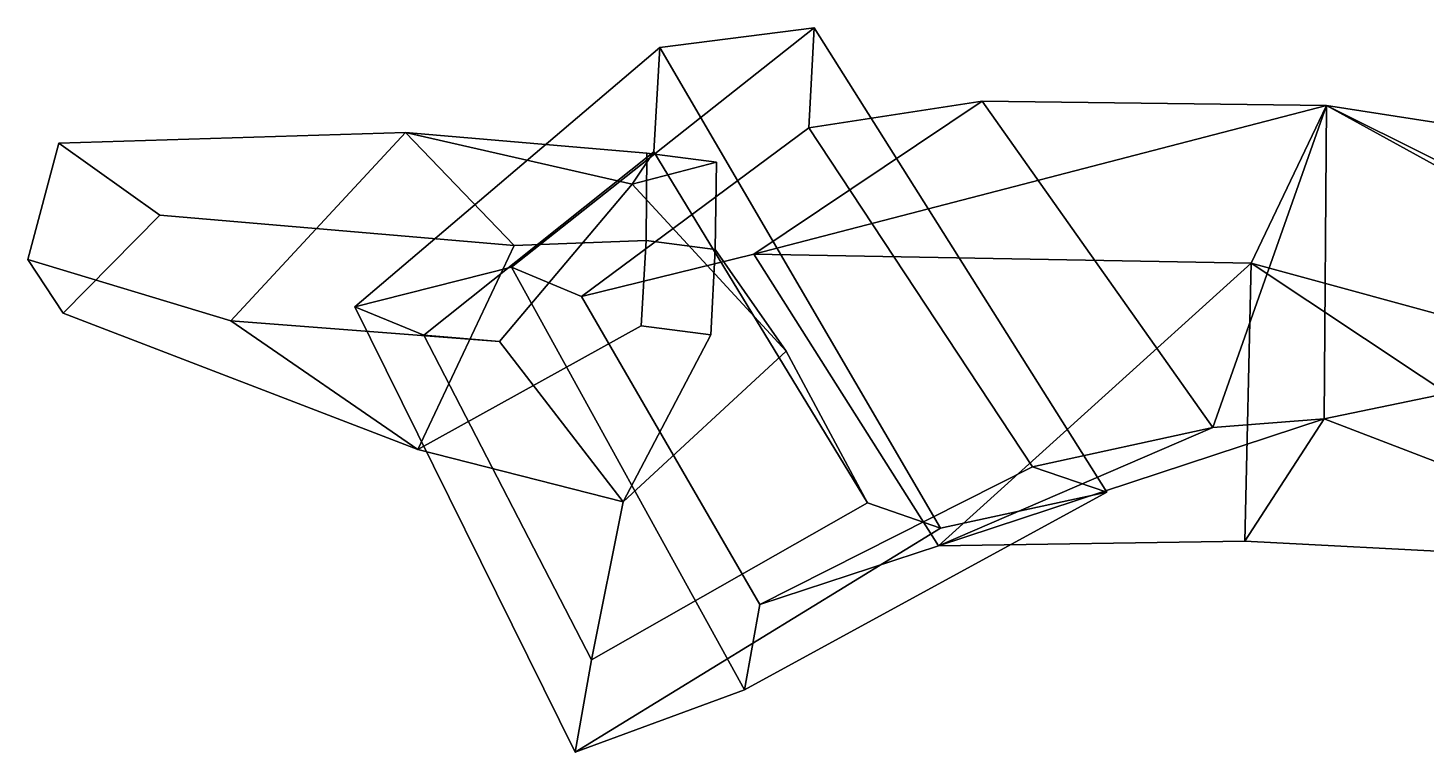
# Model space of a CAD drawing. Extents: x -329 to 199, y -168 to 328.
# Drawn here: x -329.3 to -151.9, y 94.4 to 186.3 of the extents above; entities that cross this region are included whole.
import ezdxf

# ---------------------------------------------------------------- set-up
doc = ezdxf.new("R2010")
doc.units = 0

msp = doc.modelspace()

# ---------------------------------------------------------------- linework, layer by layer
for points in [[(-287.845947, 150.929504, 13.281696), (-249.11647, 183.824402, 49.091), (-229.521027, 186.290161, 23.412174), (-267.931152, 155.930542, -12.706891)], [(-267.931152, 155.930542, -12.706891), (-229.521027, 186.290161, 23.412174), (-230.1996, 173.619598, 20.576811), (-259.046906, 152.236725, -6.292996)], [(-192.361664, 127.387482, 42.370354), (-229.521027, 186.290161, 23.412174), (-249.11647, 183.824402, 49.091), (-213.491287, 122.845337, 67.473534)], [(-192.361664, 127.387482, 42.370354), (-201.797287, 130.61322, 35.432186), (-230.1996, 173.619598, 20.576811), (-229.521027, 186.290161, 23.412174)], [(-287.845947, 150.929504, 13.281696), (-279.087585, 147.328461, 19.611975), (-249.893097, 170.573853, 46.072472), (-249.11647, 183.824402, 49.091)], [(-213.491287, 122.845337, 67.473534), (-249.11647, 183.824402, 49.091), (-249.893097, 170.573853, 46.072472), (-222.758331, 126.052551, 60.666393)], [(-259.046906, 152.236725, -6.292996), (-230.1996, 173.619598, 20.576811), (-208.195755, 177.022644, -7.909976), (-237.190842, 157.589539, -34.544552)], [(-237.190842, 157.589539, -34.544552), (-208.195755, 177.022644, -7.909976), (-164.485214, 176.434631, -37.689655)], [(-237.190842, 157.589539, -34.544552), (-164.485214, 176.434631, -37.689655), (-174.054749, 156.459106, -75.28701)], [(-208.195755, 177.022644, -7.909976), (-230.1996, 173.619598, 20.576811), (-201.797287, 130.61322, 35.432186), (-178.937531, 135.586914, 7.912163)], [(-178.937531, 135.586914, 7.912163), (-164.485214, 176.434631, -37.689655), (-208.195755, 177.022644, -7.909976)], [(-178.937531, 135.586914, 7.912163), (-164.77832, 136.68399, -2.58901), (-164.485214, 176.434631, -37.689655)], [(-82.889244, 131.56604, -50.65202), (-174.054749, 156.459106, -75.28701), (-164.485214, 176.434631, -37.689655)], [(-108.223969, 148.398804, 13.839668), (-164.485214, 176.434631, -37.689655), (-164.77832, 136.68399, -2.58901)], [(-108.223969, 148.398804, 13.839668), (-72.661598, 162.206421, -17.564501), (-164.485214, 176.434631, -37.689655)], [(-82.889244, 131.56604, -50.65202), (-164.485214, 176.434631, -37.689655), (-72.661598, 162.206421, -17.564501)], [(-329.314972, 156.918732, 84.964241), (-325.377228, 171.688477, 100.517532), (-281.382568, 173.03299, 47.287346), (-303.585602, 149.147888, 31.287649)], [(-312.581024, 162.547607, 115.180183), (-267.61795, 158.677246, 84.126793), (-281.382568, 173.03299, 47.287346), (-325.377228, 171.688477, 100.517532)], [(-303.585602, 149.147888, 31.287649), (-281.382568, 173.03299, 47.287346), (-252.606644, 166.453156, 28.315887), (-269.463959, 146.511597, 16.004503)], [(-250.778015, 170.408997, 97.952957), (-241.935608, 169.280396, 88.572098), (-252.606644, 166.453156, 28.315887), (-281.382568, 173.03299, 47.287346)], [(-250.833054, 159.306854, 100.408463), (-250.778015, 170.408997, 97.952957), (-281.382568, 173.03299, 47.287346), (-267.61795, 158.677246, 84.126793)], [(-324.85199, 150.100189, 106.893425), (-312.581024, 162.547607, 115.180183), (-325.377228, 171.688477, 100.517532), (-329.314972, 156.918732, 84.964241)], [(-269.463959, 146.511597, 16.004503), (-252.606644, 166.453156, 28.315887), (-249.893097, 170.573853, 46.072472), (-279.087585, 147.328461, 19.611975)], [(-233.058762, 145.291595, 47.071335), (-222.758331, 126.052551, 60.666393), (-249.893097, 170.573853, 46.072472), (-252.606644, 166.453156, 28.315887)], [(-250.833054, 159.306854, 100.408463), (-242.069016, 158.163116, 90.930397), (-241.935608, 169.280396, 88.572098), (-250.778015, 170.408997, 97.952957)], [(-242.069016, 158.163116, 90.930397), (-233.058762, 145.291595, 47.071335), (-252.606644, 166.453156, 28.315887), (-241.935608, 169.280396, 88.572098)], [(-324.85199, 150.100189, 106.893425), (-279.82132, 132.813843, 57.576153), (-267.61795, 158.677246, 84.126793), (-312.581024, 162.547607, 115.180183)], [(-251.482254, 148.507904, 102.306297), (-250.833054, 159.306854, 100.408463), (-267.61795, 158.677246, 84.126793), (-279.82132, 132.813843, 57.576153)], [(-242.62114, 147.374573, 92.889), (-253.783417, 126.184601, 31.561682), (-233.058762, 145.291595, 47.071335), (-242.069016, 158.163116, 90.930397)], [(-251.482254, 148.507904, 102.306297), (-242.62114, 147.374573, 92.889), (-242.069016, 158.163116, 90.930397), (-250.833054, 159.306854, 100.408463)], [(-324.85199, 150.100189, 106.893425), (-329.314972, 156.918732, 84.964241), (-303.585602, 149.147888, 31.287649), (-279.82132, 132.813843, 57.576153)], [(-213.721542, 120.575317, -22.536833), (-236.408997, 113.138062, 4.674446), (-259.046906, 152.236725, -6.292996), (-237.190842, 157.589539, -34.544552)], [(-213.721542, 120.575317, -22.536833), (-237.190842, 157.589539, -34.544552), (-174.054749, 156.459106, -75.28701)], [(-213.721542, 120.575317, -22.536833), (-174.054749, 156.459106, -75.28701), (-174.839966, 121.1875, -47.219883)], [(-174.839966, 121.1875, -47.219883), (-174.054749, 156.459106, -75.28701), (-116.387238, 118.150665, -29.62219)], [(-116.387238, 118.150665, -29.62219), (-174.054749, 156.459106, -75.28701), (-82.889244, 131.56604, -50.65202)], [(-238.363068, 102.300537, 1.154134), (-259.874695, 94.42334, 26.508705), (-287.845947, 150.929504, 13.281696), (-267.931152, 155.930542, -12.706891)], [(-238.363068, 102.300537, 1.154134), (-267.931152, 155.930542, -12.706891), (-259.046906, 152.236725, -6.292996), (-236.408997, 113.138062, 4.674446)], [(-259.874695, 94.42334, 26.508705), (-257.776215, 106.133667, 30.302195), (-279.087585, 147.328461, 19.611975), (-287.845947, 150.929504, 13.281696)], [(-279.82132, 132.813843, 57.576153), (-303.585602, 149.147888, 31.287649), (-269.463959, 146.511597, 16.004503), (-253.783417, 126.184601, 31.561682)], [(-251.482254, 148.507904, 102.306297), (-279.82132, 132.813843, 57.576153), (-253.783417, 126.184601, 31.561682), (-242.62114, 147.374573, 92.889)], [(-253.783417, 126.184601, 31.561682), (-269.463959, 146.511597, 16.004503), (-279.087585, 147.328461, 19.611975), (-257.776215, 106.133667, 30.302195)], [(-116.387238, 118.150665, -29.62219), (-108.223969, 148.398804, 13.839668), (-164.77832, 136.68399, -2.58901)], [(-253.783417, 126.184601, 31.561682), (-257.776215, 106.133667, 30.302195), (-222.758331, 126.052551, 60.666393), (-233.058762, 145.291595, 47.071335)], [(-213.721542, 120.575317, -22.536833), (-174.839966, 121.1875, -47.219883), (-164.77832, 136.68399, -2.58901)], [(-213.721542, 120.575317, -22.536833), (-164.77832, 136.68399, -2.58901), (-178.937531, 135.586914, 7.912163)], [(-174.839966, 121.1875, -47.219883), (-116.387238, 118.150665, -29.62219), (-164.77832, 136.68399, -2.58901)], [(-178.937531, 135.586914, 7.912163), (-201.797287, 130.61322, 35.432186), (-236.408997, 113.138062, 4.674446), (-213.721542, 120.575317, -22.536833)], [(-238.363068, 102.300537, 1.154134), (-236.408997, 113.138062, 4.674446), (-201.797287, 130.61322, 35.432186), (-192.361664, 127.387482, 42.370354)], [(-238.363068, 102.300537, 1.154134), (-192.361664, 127.387482, 42.370354), (-213.491287, 122.845337, 67.473534), (-259.874695, 94.42334, 26.508705)], [(-259.874695, 94.42334, 26.508705), (-213.491287, 122.845337, 67.473534), (-222.758331, 126.052551, 60.666393), (-257.776215, 106.133667, 30.302195)]]:
    msp.add_3dface(points)

doc.saveas('drawing.dxf')
